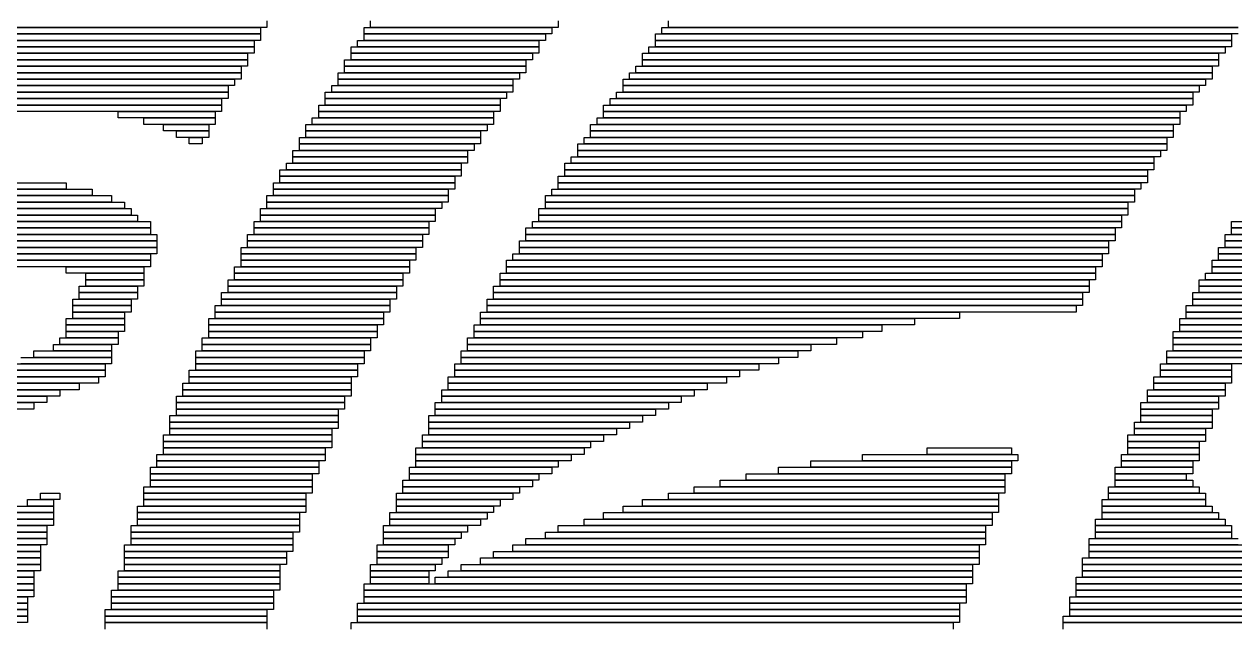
# Model space of a CAD drawing. Extents: x 24 to 1007, y 0 to 1020.
# Drawn here: x 206.5 to 393.5, y 414.5 to 507.5 of the extents above; entities that cross this region are included whole.
import ezdxf

# ---------------------------------------------------------------- set-up
doc = ezdxf.new("R2010")
doc.units = 0

msp = doc.modelspace()

# ---------------------------------------------------------------- linework, layer by layer
for p, q in [((187, 507), (243, 507)), ((244, 507), (188, 507)), ((243, 507), (243, 506)), ((244, 508), (244, 507)), ((259, 507), (288, 507)), ((259, 506), (259, 507)), ((260, 507), (260, 508)), ((289, 507), (260, 507)), ((288, 507), (288, 506)), ((289, 508), (289, 507)), ((305, 507), (394, 507)), ((305, 506), (305, 507)), ((306, 507), (306, 508)), ((394, 507), (306, 507)), ((185, 505), (242, 505)), ((186, 506), (243, 506)), ((243, 505), (186, 505)), ((243, 506), (187, 506)), ((242, 505), (242, 504)), ((243, 506), (243, 505)), ((258, 505), (286, 505)), ((258, 504), (258, 505)), ((288, 506), (259, 506)), ((259, 506), (287, 506)), ((259, 505), (259, 506)), ((287, 505), (259, 505)), ((286, 505), (286, 504)), ((287, 506), (287, 505)), ((304, 506), (393, 506)), ((304, 505), (304, 506)), ((393, 505), (304, 505)), ((304, 505), (393, 505)), ((304, 504), (304, 505)), ((394, 506), (305, 506)), ((393, 506), (393, 505)), ((393, 505), (393, 504)), ((242, 504), (185, 504)), ((185, 504), (242, 504)), ((242, 504), (242, 503)), ((257, 504), (286, 504)), ((257, 503), (257, 504)), ((286, 504), (258, 504)), ((286, 504), (286, 503)), ((303, 504), (392, 504)), ((303, 503), (303, 504)), ((393, 504), (304, 504)), ((392, 504), (392, 503)), ((183, 502), (241, 502)), ((184, 503), (241, 503)), ((241, 502), (184, 502)), ((242, 503), (185, 503)), ((241, 503), (241, 502)), ((241, 502), (241, 501)), ((256, 502), (284, 502)), ((256, 501), (256, 502)), ((286, 503), (257, 503)), ((257, 503), (285, 503)), ((257, 502), (257, 503)), ((285, 502), (257, 502)), ((284, 502), (284, 501)), ((285, 503), (285, 502)), ((302, 503), (391, 503)), ((302, 502), (302, 503)), ((391, 502), (302, 502)), ((302, 502), (391, 502)), ((302, 501), (302, 502)), ((392, 503), (303, 503)), ((391, 503), (391, 502)), ((391, 502), (391, 501)), ((181, 500), (240, 500)), ((182, 501), (240, 501)), ((240, 500), (182, 500)), ((241, 501), (183, 501)), ((240, 501), (240, 500)), ((240, 500), (240, 499)), ((255, 500), (283, 500)), ((255, 499), (255, 500)), ((284, 501), (256, 501)), ((256, 501), (284, 501)), ((256, 500), (256, 501)), ((284, 500), (256, 500)), ((283, 500), (283, 499)), ((284, 501), (284, 500)), ((300, 500), (390, 500)), ((300, 499), (300, 500)), ((301, 501), (390, 501)), ((301, 500), (301, 501)), ((390, 500), (301, 500)), ((391, 501), (302, 501)), ((390, 501), (390, 500)), ((390, 500), (390, 499)), ((179, 498), (238, 498)), ((180, 499), (239, 499)), ((239, 498), (180, 498)), ((240, 499), (181, 499)), ((238, 498), (238, 497)), ((239, 499), (239, 498)), ((254, 498), (282, 498)), ((254, 497), (254, 498)), ((283, 499), (255, 499)), ((255, 499), (282, 499)), ((255, 498), (255, 499)), ((282, 498), (255, 498)), ((282, 499), (282, 498)), ((282, 498), (282, 497)), ((299, 499), (389, 499)), ((299, 498), (299, 499)), ((389, 498), (299, 498)), ((299, 498), (388, 498)), ((299, 497), (299, 498)), ((390, 499), (300, 499)), ((388, 498), (388, 497)), ((389, 499), (389, 498)), ((178, 496), (237, 496)), ((238, 497), (179, 497)), ((179, 497), (238, 497)), ((238, 496), (179, 496)), ((237, 496), (237, 495)), ((238, 497), (238, 496)), ((253, 497), (281, 497)), ((253, 496), (253, 497)), ((281, 496), (253, 496)), ((253, 496), (280, 496)), ((253, 495), (253, 496)), ((282, 497), (254, 497)), ((280, 496), (280, 495)), ((281, 497), (281, 496)), ((297, 496), (387, 496)), ((297, 495), (297, 496)), ((298, 497), (387, 497)), ((298, 496), (298, 497)), ((387, 496), (298, 496)), ((388, 497), (299, 497)), ((387, 497), (387, 496)), ((387, 496), (387, 495)), ((177, 495), (237, 495)), ((237, 494), (177, 494)), ((237, 495), (178, 495)), ((221, 494), (236, 494)), ((221, 493), (221, 494)), ((236, 494), (236, 493)), ((237, 495), (237, 494)), ((252, 495), (280, 495)), ((252, 494), (252, 495)), ((280, 494), (252, 494)), ((252, 494), (279, 494)), ((252, 493), (252, 494)), ((280, 495), (253, 495)), ((279, 494), (279, 493)), ((280, 495), (280, 494)), ((296, 495), (386, 495)), ((296, 494), (296, 495)), ((386, 494), (296, 494)), ((296, 494), (385, 494)), ((296, 493), (296, 494)), ((387, 495), (297, 495)), ((385, 494), (385, 493)), ((386, 495), (386, 494)), ((236, 493), (221, 493)), ((225, 493), (236, 493)), ((225, 492), (225, 493)), ((236, 492), (225, 492)), ((228, 492), (235, 492)), ((228, 491), (228, 492)), ((235, 492), (235, 491)), ((236, 493), (236, 492)), ((250, 492), (278, 492)), ((250, 491), (250, 492)), ((251, 493), (279, 493)), ((251, 492), (251, 493)), ((279, 492), (251, 492)), ((279, 493), (252, 493)), ((278, 492), (278, 491)), ((279, 493), (279, 492)), ((294, 492), (384, 492)), ((294, 491), (294, 492)), ((295, 493), (385, 493)), ((295, 492), (295, 493)), ((385, 492), (295, 492)), ((385, 493), (296, 493)), ((384, 492), (384, 491)), ((385, 493), (385, 492)), ((235, 491), (228, 491)), ((230, 491), (235, 491)), ((230, 490), (230, 491)), ((235, 490), (230, 490)), ((232, 490), (234, 490)), ((232, 489), (232, 490)), ((234, 490), (234, 489)), ((235, 491), (235, 490)), ((249, 490), (277, 490)), ((249, 489), (249, 490)), ((278, 491), (250, 491)), ((250, 491), (277, 491)), ((250, 490), (250, 491)), ((277, 490), (250, 490)), ((277, 491), (277, 490)), ((277, 490), (277, 489)), ((293, 490), (383, 490)), ((293, 489), (293, 490)), ((384, 491), (294, 491)), ((294, 491), (384, 491)), ((294, 490), (294, 491)), ((384, 490), (294, 490)), ((383, 490), (383, 489)), ((384, 491), (384, 490)), ((234, 489), (232, 489)), ((277, 489), (249, 489)), ((249, 489), (276, 489)), ((249, 488), (249, 489)), ((276, 489), (276, 488)), ((292, 489), (383, 489)), ((292, 488), (292, 489)), ((383, 489), (293, 489)), ((383, 489), (383, 488)), ((248, 488), (275, 488)), ((248, 487), (248, 488)), ((275, 487), (248, 487)), ((248, 487), (275, 487)), ((248, 486), (248, 487)), ((276, 488), (249, 488)), ((275, 488), (275, 487)), ((275, 487), (275, 486)), ((291, 487), (381, 487)), ((291, 486), (291, 487)), ((383, 488), (292, 488)), ((292, 488), (382, 488)), ((292, 487), (292, 488)), ((382, 487), (292, 487)), ((381, 487), (381, 486)), ((382, 488), (382, 487)), ((246, 485), (274, 485)), ((246, 484), (246, 485)), ((247, 486), (274, 486)), ((247, 485), (247, 486)), ((274, 485), (247, 485)), ((275, 486), (248, 486)), ((274, 486), (274, 485)), ((274, 485), (274, 484)), ((290, 486), (381, 486)), ((290, 485), (290, 486)), ((381, 485), (290, 485)), ((290, 485), (380, 485)), ((290, 484), (290, 485)), ((381, 486), (291, 486)), ((380, 485), (380, 484)), ((381, 486), (381, 485)), ((200, 483), (213, 483)), ((213, 483), (213, 482)), ((245, 483), (273, 483)), ((245, 482), (245, 483)), ((274, 484), (246, 484)), ((246, 484), (273, 484)), ((246, 483), (246, 484)), ((273, 483), (246, 483)), ((273, 484), (273, 483)), ((273, 483), (273, 482)), ((289, 484), (380, 484)), ((289, 483), (289, 484)), ((380, 483), (289, 483)), ((289, 483), (379, 483)), ((289, 482), (289, 483)), ((380, 484), (290, 484)), ((379, 483), (379, 482)), ((380, 484), (380, 483)), ((191, 481), (220, 481)), ((195, 482), (217, 482)), ((217, 481), (195, 481)), ((213, 482), (200, 482)), ((217, 482), (217, 481)), ((220, 481), (220, 480)), ((244, 481), (272, 481)), ((244, 480), (244, 481)), ((273, 482), (245, 482)), ((245, 482), (272, 482)), ((245, 481), (245, 482)), ((272, 481), (245, 481)), ((272, 482), (272, 481)), ((272, 481), (272, 480)), ((287, 481), (378, 481)), ((287, 480), (287, 481)), ((288, 482), (378, 482)), ((288, 481), (288, 482)), ((378, 481), (288, 481)), ((379, 482), (289, 482)), ((378, 482), (378, 481)), ((378, 481), (378, 480)), ((186, 479), (223, 479)), ((189, 480), (222, 480)), ((222, 479), (189, 479)), ((220, 480), (191, 480)), ((222, 480), (222, 479)), ((223, 479), (223, 478)), ((243, 479), (270, 479)), ((243, 478), (243, 479)), ((272, 480), (244, 480)), ((244, 480), (271, 480)), ((244, 479), (244, 480)), ((271, 479), (244, 479)), ((270, 479), (270, 478)), ((271, 480), (271, 479)), ((286, 479), (377, 479)), ((286, 478), (286, 479)), ((378, 480), (287, 480)), ((287, 480), (377, 480)), ((287, 479), (287, 480)), ((377, 479), (287, 479)), ((377, 480), (377, 479)), ((377, 479), (377, 478)), ((182, 477), (226, 477)), ((184, 478), (224, 478)), ((224, 477), (184, 477)), ((223, 478), (186, 478)), ((224, 478), (224, 477)), ((226, 477), (226, 476)), ((242, 477), (269, 477)), ((242, 476), (242, 477)), ((270, 478), (243, 478)), ((243, 478), (270, 478)), ((243, 477), (243, 478)), ((270, 477), (243, 477)), ((269, 477), (269, 476)), ((270, 478), (270, 477)), ((285, 477), (376, 477)), ((285, 476), (285, 477)), ((377, 478), (286, 478)), ((286, 478), (376, 478)), ((286, 477), (286, 478)), ((376, 477), (286, 477)), ((376, 478), (376, 477)), ((376, 477), (376, 476)), ((393, 477), (428, 477)), ((393, 476), (393, 477)), ((178, 475), (227, 475)), ((180, 476), (226, 476)), ((226, 475), (180, 475)), ((226, 476), (182, 476)), ((226, 476), (226, 475)), ((227, 475), (227, 474)), ((241, 475), (268, 475)), ((241, 474), (241, 475)), ((269, 476), (242, 476)), ((242, 476), (269, 476)), ((242, 475), (242, 476)), ((269, 475), (242, 475)), ((268, 475), (268, 474)), ((269, 476), (269, 475)), ((284, 476), (375, 476)), ((284, 475), (284, 476)), ((375, 475), (284, 475)), ((284, 475), (375, 475)), ((284, 474), (284, 475)), ((376, 476), (285, 476)), ((375, 476), (375, 475)), ((375, 475), (375, 474)), ((392, 475), (429, 475)), ((392, 474), (392, 475)), ((428, 476), (393, 476)), ((393, 476), (429, 476)), ((393, 475), (393, 476)), ((429, 475), (393, 475)), ((177, 474), (227, 474)), ((227, 474), (178, 474)), ((227, 474), (227, 473)), ((268, 474), (241, 474)), ((241, 474), (268, 474)), ((241, 473), (241, 474)), ((268, 474), (268, 473)), ((283, 474), (374, 474)), ((283, 473), (283, 474)), ((375, 474), (284, 474)), ((374, 474), (374, 473)), ((429, 474), (392, 474)), ((392, 474), (429, 474)), ((392, 473), (392, 474)), ((174, 472), (226, 472)), ((175, 473), (227, 473)), ((227, 472), (175, 472)), ((227, 473), (177, 473)), ((226, 472), (226, 471)), ((227, 473), (227, 472)), ((240, 473), (267, 473)), ((240, 472), (240, 473)), ((267, 472), (240, 472)), ((240, 472), (267, 472)), ((240, 471), (240, 472)), ((268, 473), (241, 473)), ((267, 473), (267, 472)), ((267, 472), (267, 471)), ((282, 472), (373, 472)), ((282, 471), (282, 472)), ((374, 473), (283, 473)), ((283, 473), (374, 473)), ((283, 472), (283, 473)), ((374, 472), (283, 472)), ((373, 472), (373, 471)), ((374, 473), (374, 472)), ((391, 473), (430, 473)), ((391, 472), (391, 473)), ((430, 472), (391, 472)), ((391, 472), (430, 472)), ((391, 471), (391, 472)), ((429, 473), (392, 473)), ((173, 471), (226, 471)), ((226, 470), (173, 470)), ((226, 471), (174, 471)), ((213, 470), (225, 470)), ((213, 469), (213, 470)), ((225, 470), (225, 469)), ((226, 471), (226, 470)), ((239, 470), (266, 470)), ((239, 469), (239, 470)), ((267, 471), (240, 471)), ((240, 471), (266, 471)), ((240, 470), (240, 471)), ((266, 470), (240, 470)), ((266, 471), (266, 470)), ((266, 470), (266, 469)), ((281, 471), (373, 471)), ((281, 470), (281, 471)), ((373, 470), (281, 470)), ((281, 470), (372, 470)), ((281, 469), (281, 470)), ((373, 471), (282, 471)), ((372, 470), (372, 469)), ((373, 471), (373, 470)), ((390, 471), (430, 471)), ((390, 470), (390, 471)), ((430, 470), (390, 470)), ((390, 470), (431, 470)), ((390, 469), (390, 470)), ((430, 471), (391, 471)), ((225, 469), (213, 469)), ((216, 469), (225, 469)), ((216, 468), (216, 469)), ((225, 468), (216, 468)), ((216, 468), (225, 468)), ((216, 467), (216, 468)), ((225, 469), (225, 468)), ((225, 468), (225, 467)), ((238, 468), (265, 468)), ((238, 467), (238, 468)), ((266, 469), (239, 469)), ((239, 469), (265, 469)), ((239, 468), (239, 469)), ((265, 468), (239, 468)), ((265, 469), (265, 468)), ((265, 468), (265, 467)), ((280, 469), (372, 469)), ((280, 468), (280, 469)), ((372, 468), (280, 468)), ((280, 468), (371, 468)), ((280, 467), (280, 468)), ((372, 469), (281, 469)), ((371, 468), (371, 467)), ((372, 469), (372, 468)), ((388, 468), (431, 468)), ((388, 467), (388, 468)), ((389, 469), (431, 469)), ((389, 468), (389, 469)), ((431, 468), (389, 468)), ((431, 469), (390, 469)), ((215, 467), (224, 467)), ((215, 466), (215, 467)), ((224, 466), (215, 466)), ((215, 466), (224, 466)), ((215, 465), (215, 466)), ((225, 467), (216, 467)), ((224, 467), (224, 466)), ((224, 466), (224, 465)), ((237, 466), (264, 466)), ((237, 465), (237, 466)), ((265, 467), (238, 467)), ((238, 467), (264, 467)), ((238, 466), (238, 467)), ((264, 466), (238, 466)), ((264, 467), (264, 466)), ((264, 466), (264, 465)), ((279, 467), (371, 467)), ((279, 466), (279, 467)), ((371, 466), (279, 466)), ((279, 466), (370, 466)), ((279, 465), (279, 466)), ((371, 467), (280, 467)), ((370, 466), (370, 465)), ((371, 467), (371, 466)), ((387, 466), (432, 466)), ((387, 465), (387, 466)), ((431, 467), (388, 467)), ((388, 467), (431, 467)), ((388, 466), (388, 467)), ((431, 466), (388, 466)), ((214, 465), (223, 465)), ((214, 464), (214, 465)), ((223, 464), (214, 464)), ((214, 464), (223, 464)), ((214, 463), (214, 464)), ((224, 465), (215, 465)), ((223, 465), (223, 464)), ((223, 464), (223, 463)), ((236, 464), (263, 464)), ((236, 463), (236, 464)), ((264, 465), (237, 465)), ((237, 465), (263, 465)), ((237, 464), (237, 465)), ((263, 464), (237, 464)), ((263, 465), (263, 464)), ((263, 464), (263, 463)), ((278, 465), (370, 465)), ((278, 464), (278, 465)), ((370, 464), (278, 464)), ((278, 464), (369, 464)), ((278, 463), (278, 464)), ((370, 465), (279, 465)), ((369, 464), (369, 463)), ((370, 465), (370, 464)), ((386, 464), (432, 464)), ((386, 463), (386, 464)), ((432, 465), (387, 465)), ((387, 465), (432, 465)), ((387, 464), (387, 465)), ((432, 464), (387, 464)), ((213, 462), (222, 462)), ((213, 461), (213, 462)), ((223, 463), (214, 463)), ((214, 463), (222, 463)), ((214, 462), (214, 463)), ((222, 462), (214, 462)), ((222, 463), (222, 462)), ((222, 462), (222, 461)), ((235, 462), (262, 462)), ((235, 461), (235, 462)), ((263, 463), (236, 463)), ((236, 463), (262, 463)), ((236, 462), (236, 463)), ((262, 462), (236, 462)), ((262, 463), (262, 462)), ((262, 462), (262, 461)), ((277, 463), (351, 463)), ((277, 462), (277, 463)), ((351, 462), (277, 462)), ((277, 462), (344, 462)), ((277, 461), (277, 462)), ((369, 463), (278, 463)), ((344, 462), (344, 461)), ((351, 463), (351, 462)), ((385, 462), (433, 462)), ((385, 461), (385, 462)), ((432, 463), (386, 463)), ((386, 463), (433, 463)), ((386, 462), (386, 463)), ((433, 462), (386, 462)), ((222, 461), (213, 461)), ((213, 461), (222, 461)), ((213, 460), (213, 461)), ((222, 461), (222, 460)), ((262, 461), (235, 461)), ((235, 461), (261, 461)), ((235, 460), (235, 461)), ((261, 461), (261, 460)), ((276, 461), (339, 461)), ((276, 460), (276, 461)), ((344, 461), (277, 461)), ((339, 461), (339, 460)), ((433, 461), (385, 461)), ((385, 461), (433, 461)), ((385, 460), (385, 461)), ((212, 459), (221, 459)), ((212, 458), (212, 459)), ((222, 460), (213, 460)), ((213, 460), (221, 460)), ((213, 459), (213, 460)), ((221, 459), (213, 459)), ((221, 460), (221, 459)), ((221, 459), (221, 458)), ((234, 459), (260, 459)), ((234, 458), (234, 459)), ((261, 460), (235, 460)), ((235, 460), (261, 460)), ((235, 459), (235, 460)), ((261, 459), (235, 459)), ((260, 459), (260, 458)), ((261, 460), (261, 459)), ((275, 459), (332, 459)), ((275, 458), (275, 459)), ((339, 460), (276, 460)), ((276, 460), (336, 460)), ((276, 459), (276, 460)), ((336, 459), (276, 459)), ((332, 459), (332, 458)), ((336, 460), (336, 459)), ((384, 460), (433, 460)), ((384, 459), (384, 460)), ((433, 459), (384, 459)), ((384, 459), (434, 459)), ((384, 458), (384, 459)), ((433, 460), (385, 460)), ((208, 457), (220, 457)), ((208, 456), (208, 457)), ((211, 458), (220, 458)), ((211, 457), (211, 458)), ((220, 457), (211, 457)), ((221, 458), (212, 458)), ((220, 458), (220, 457)), ((220, 457), (220, 456)), ((233, 457), (259, 457)), ((233, 456), (233, 457)), ((260, 458), (234, 458)), ((234, 458), (260, 458)), ((234, 457), (234, 458)), ((260, 457), (234, 457)), ((259, 457), (259, 456)), ((260, 458), (260, 457)), ((274, 457), (326, 457)), ((274, 456), (274, 457)), ((332, 458), (275, 458)), ((275, 458), (328, 458)), ((275, 457), (275, 458)), ((328, 457), (275, 457)), ((326, 457), (326, 456)), ((328, 458), (328, 457)), ((383, 457), (434, 457)), ((383, 456), (383, 457)), ((434, 458), (384, 458)), ((384, 458), (434, 458)), ((384, 457), (384, 458)), ((434, 457), (384, 457)), ((204, 455), (219, 455)), ((206, 456), (220, 456)), ((220, 455), (206, 455)), ((220, 456), (208, 456)), ((219, 455), (219, 454)), ((220, 456), (220, 455)), ((259, 456), (233, 456)), ((233, 456), (259, 456)), ((233, 455), (233, 456)), ((259, 455), (233, 455)), ((233, 455), (258, 455)), ((233, 454), (233, 455)), ((258, 455), (258, 454)), ((259, 456), (259, 455)), ((273, 455), (320, 455)), ((273, 454), (273, 455)), ((326, 456), (274, 456)), ((274, 456), (323, 456)), ((274, 455), (274, 456)), ((323, 455), (274, 455)), ((320, 455), (320, 454)), ((323, 456), (323, 455)), ((382, 455), (393, 455)), ((382, 454), (382, 455)), ((434, 456), (383, 456)), ((383, 456), (434, 456)), ((383, 455), (383, 456)), ((434, 455), (383, 455)), ((393, 455), (393, 454)), ((200, 453), (218, 453)), ((202, 454), (219, 454)), ((219, 453), (202, 453)), ((219, 454), (204, 454)), ((218, 453), (218, 452)), ((219, 454), (219, 453)), ((232, 454), (258, 454)), ((232, 453), (232, 454)), ((258, 453), (232, 453)), ((232, 453), (257, 453)), ((232, 452), (232, 453)), ((258, 454), (233, 454)), ((257, 453), (257, 452)), ((258, 454), (258, 453)), ((272, 453), (315, 453)), ((272, 452), (272, 453)), ((320, 454), (273, 454)), ((273, 454), (317, 454)), ((273, 453), (273, 454)), ((317, 453), (273, 453)), ((315, 453), (315, 452)), ((317, 454), (317, 453)), ((381, 453), (393, 453)), ((381, 452), (381, 453)), ((393, 454), (382, 454)), ((382, 454), (393, 454)), ((382, 453), (382, 454)), ((393, 453), (382, 453)), ((393, 454), (393, 453)), ((393, 453), (393, 452)), ((197, 451), (212, 451)), ((199, 452), (215, 452)), ((215, 451), (199, 451)), ((218, 452), (200, 452)), ((212, 451), (212, 450)), ((215, 452), (215, 451)), ((231, 452), (257, 452)), ((231, 451), (231, 452)), ((257, 451), (231, 451)), ((231, 451), (257, 451)), ((231, 450), (231, 451)), ((257, 452), (232, 452)), ((257, 452), (257, 451)), ((257, 451), (257, 450)), ((271, 451), (310, 451)), ((271, 450), (271, 451)), ((315, 452), (272, 452)), ((272, 452), (312, 452)), ((272, 451), (272, 452)), ((312, 451), (272, 451)), ((310, 451), (310, 450)), ((312, 452), (312, 451)), ((380, 451), (392, 451)), ((380, 450), (380, 451)), ((393, 452), (381, 452)), ((381, 452), (392, 452)), ((381, 451), (381, 452)), ((392, 451), (381, 451)), ((392, 452), (392, 451)), ((392, 451), (392, 450)), ((194, 449), (208, 449)), ((196, 450), (210, 450)), ((210, 449), (196, 449)), ((212, 450), (197, 450)), ((208, 449), (208, 448)), ((210, 450), (210, 449)), ((230, 450), (256, 450)), ((230, 449), (230, 450)), ((256, 449), (230, 449)), ((230, 449), (256, 449)), ((230, 448), (230, 449)), ((257, 450), (231, 450)), ((256, 450), (256, 449)), ((256, 449), (256, 448)), ((270, 449), (306, 449)), ((270, 448), (270, 449)), ((310, 450), (271, 450)), ((271, 450), (308, 450)), ((271, 449), (271, 450)), ((308, 449), (271, 449)), ((306, 449), (306, 448)), ((308, 450), (308, 449)), ((379, 449), (391, 449)), ((379, 448), (379, 449)), ((392, 450), (380, 450)), ((380, 450), (391, 450)), ((380, 449), (380, 450)), ((391, 449), (380, 449)), ((391, 450), (391, 449)), ((391, 449), (391, 448)), ((208, 448), (194, 448)), ((229, 447), (255, 447)), ((229, 446), (229, 447)), ((256, 448), (230, 448)), ((230, 448), (255, 448)), ((230, 447), (230, 448)), ((255, 447), (230, 447)), ((255, 448), (255, 447)), ((255, 447), (255, 446)), ((269, 447), (302, 447)), ((269, 446), (269, 447)), ((306, 448), (270, 448)), ((270, 448), (304, 448)), ((270, 447), (270, 448)), ((304, 447), (270, 447)), ((302, 447), (302, 446)), ((304, 448), (304, 447)), ((391, 448), (379, 448)), ((379, 448), (390, 448)), ((379, 447), (379, 448)), ((390, 447), (379, 447)), ((379, 447), (390, 447)), ((379, 446), (379, 447)), ((390, 448), (390, 447)), ((390, 447), (390, 446)), ((255, 446), (229, 446)), ((229, 446), (255, 446)), ((229, 445), (229, 446)), ((255, 446), (255, 445)), ((302, 446), (269, 446)), ((269, 446), (300, 446)), ((269, 445), (269, 446)), ((300, 446), (300, 445)), ((378, 446), (390, 446)), ((378, 445), (378, 446)), ((390, 446), (379, 446)), ((390, 446), (390, 445)), ((228, 444), (254, 444)), ((228, 443), (228, 444)), ((255, 445), (229, 445)), ((229, 445), (254, 445)), ((229, 444), (229, 445)), ((254, 444), (229, 444)), ((254, 445), (254, 444)), ((254, 444), (254, 443)), ((268, 444), (296, 444)), ((268, 443), (268, 444)), ((300, 445), (269, 445)), ((269, 445), (298, 445)), ((269, 444), (269, 445)), ((298, 444), (269, 444)), ((296, 444), (296, 443)), ((298, 445), (298, 444)), ((377, 444), (389, 444)), ((377, 443), (377, 444)), ((390, 445), (378, 445)), ((378, 445), (389, 445)), ((378, 444), (378, 445)), ((389, 444), (378, 444)), ((389, 445), (389, 444)), ((389, 444), (389, 443)), ((254, 443), (228, 443)), ((228, 443), (254, 443)), ((228, 442), (228, 443)), ((254, 442), (228, 442)), ((228, 442), (253, 442)), ((228, 441), (228, 442)), ((253, 442), (253, 441)), ((254, 443), (254, 442)), ((267, 442), (293, 442)), ((267, 441), (267, 442)), ((296, 443), (268, 443)), ((268, 443), (294, 443)), ((268, 442), (268, 443)), ((294, 442), (268, 442)), ((293, 442), (293, 441)), ((294, 443), (294, 442)), ((346, 442), (359, 442)), ((346, 441), (346, 442)), ((359, 442), (359, 441)), ((389, 443), (377, 443)), ((377, 443), (388, 443)), ((377, 442), (377, 443)), ((388, 442), (377, 442)), ((377, 442), (388, 442)), ((377, 441), (377, 442)), ((388, 443), (388, 442)), ((388, 442), (388, 441)), ((227, 441), (253, 441)), ((227, 440), (227, 441)), ((253, 440), (227, 440)), ((227, 440), (252, 440)), ((227, 439), (227, 440)), ((253, 441), (228, 441)), ((252, 440), (252, 439)), ((253, 441), (253, 440)), ((293, 441), (267, 441)), ((267, 441), (291, 441)), ((267, 440), (267, 441)), ((291, 440), (267, 440)), ((267, 440), (289, 440)), ((267, 439), (267, 440)), ((289, 440), (289, 439)), ((291, 441), (291, 440)), ((328, 440), (359, 440)), ((328, 439), (328, 440)), ((336, 441), (360, 441)), ((336, 440), (336, 441)), ((360, 440), (336, 440)), ((359, 441), (346, 441)), ((359, 440), (359, 439)), ((360, 441), (360, 440)), ((376, 441), (388, 441)), ((376, 440), (376, 441)), ((388, 440), (376, 440)), ((376, 440), (387, 440)), ((376, 439), (376, 440)), ((388, 441), (377, 441)), ((387, 440), (387, 439)), ((388, 441), (388, 440)), ((226, 439), (252, 439)), ((226, 438), (226, 439)), ((252, 438), (226, 438)), ((226, 438), (251, 438)), ((226, 437), (226, 438)), ((252, 439), (227, 439)), ((251, 438), (251, 437)), ((252, 439), (252, 438)), ((266, 439), (288, 439)), ((266, 438), (266, 439)), ((288, 438), (266, 438)), ((266, 438), (286, 438)), ((266, 437), (266, 438)), ((289, 439), (267, 439)), ((286, 438), (286, 437)), ((288, 439), (288, 438)), ((318, 438), (358, 438)), ((318, 437), (318, 438)), ((323, 439), (359, 439)), ((323, 438), (323, 439)), ((359, 438), (323, 438)), ((359, 439), (328, 439)), ((358, 438), (358, 437)), ((359, 439), (359, 438)), ((375, 439), (387, 439)), ((375, 438), (375, 439)), ((387, 438), (375, 438)), ((375, 438), (386, 438)), ((375, 437), (375, 438)), ((387, 439), (376, 439)), ((386, 438), (386, 437)), ((387, 439), (387, 438)), ((225, 436), (251, 436)), ((225, 435), (225, 436)), ((251, 437), (226, 437)), ((226, 437), (251, 437)), ((226, 436), (226, 437)), ((251, 436), (226, 436)), ((251, 437), (251, 436)), ((251, 436), (251, 435)), ((265, 437), (285, 437)), ((265, 436), (265, 437)), ((285, 436), (265, 436)), ((265, 436), (283, 436)), ((265, 435), (265, 436)), ((286, 437), (266, 437)), ((283, 436), (283, 435)), ((285, 437), (285, 436)), ((310, 436), (358, 436)), ((310, 435), (310, 436)), ((314, 437), (358, 437)), ((314, 436), (314, 437)), ((358, 436), (314, 436)), ((358, 437), (318, 437)), ((358, 437), (358, 436)), ((358, 436), (358, 435)), ((374, 436), (388, 436)), ((374, 435), (374, 436)), ((386, 437), (375, 437)), ((375, 437), (387, 437)), ((375, 436), (375, 437)), ((387, 436), (375, 436)), ((387, 437), (387, 436)), ((388, 436), (388, 435)), ((207, 434), (211, 434)), ((207, 433), (207, 434)), ((209, 435), (212, 435)), ((209, 434), (209, 435)), ((212, 434), (209, 434)), ((211, 434), (211, 433)), ((212, 435), (212, 434)), ((251, 435), (225, 435)), ((225, 435), (250, 435)), ((225, 434), (225, 435)), ((250, 434), (225, 434)), ((225, 434), (250, 434)), ((225, 433), (225, 434)), ((250, 435), (250, 434)), ((250, 434), (250, 433)), ((264, 435), (282, 435)), ((264, 434), (264, 435)), ((282, 434), (264, 434)), ((264, 434), (280, 434)), ((264, 433), (264, 434)), ((283, 435), (265, 435)), ((280, 434), (280, 433)), ((282, 435), (282, 434)), ((302, 434), (357, 434)), ((302, 433), (302, 434)), ((306, 435), (357, 435)), ((306, 434), (306, 435)), ((357, 434), (306, 434)), ((358, 435), (310, 435)), ((357, 435), (357, 434)), ((357, 434), (357, 433)), ((373, 434), (389, 434)), ((373, 433), (373, 434)), ((388, 435), (374, 435)), ((374, 435), (389, 435)), ((374, 434), (374, 435)), ((389, 434), (374, 434)), ((389, 435), (389, 434)), ((389, 434), (389, 433)), ((203, 432), (211, 432)), ((205, 433), (211, 433)), ((211, 432), (205, 432)), ((211, 433), (207, 433)), ((211, 433), (211, 432)), ((211, 432), (211, 431)), ((224, 433), (250, 433)), ((224, 432), (224, 433)), ((250, 432), (224, 432)), ((224, 432), (249, 432)), ((224, 431), (224, 432)), ((250, 433), (225, 433)), ((249, 432), (249, 431)), ((250, 433), (250, 432)), ((263, 432), (278, 432)), ((263, 431), (263, 432)), ((280, 433), (264, 433)), ((264, 433), (279, 433)), ((264, 432), (264, 433)), ((279, 432), (264, 432)), ((278, 432), (278, 431)), ((279, 433), (279, 432)), ((296, 432), (356, 432)), ((296, 431), (296, 432)), ((299, 433), (357, 433)), ((299, 432), (299, 433)), ((357, 432), (299, 432)), ((357, 433), (302, 433)), ((356, 432), (356, 431)), ((357, 433), (357, 432)), ((389, 433), (373, 433)), ((373, 433), (390, 433)), ((373, 432), (373, 433)), ((390, 432), (373, 432)), ((373, 432), (391, 432)), ((373, 431), (373, 432)), ((390, 433), (390, 432)), ((391, 432), (391, 431)), ((202, 431), (211, 431)), ((211, 431), (203, 431)), ((211, 431), (211, 430)), ((249, 431), (224, 431)), ((224, 431), (249, 431)), ((224, 430), (224, 431)), ((249, 431), (249, 430)), ((278, 431), (263, 431)), ((263, 431), (277, 431)), ((263, 430), (263, 431)), ((277, 431), (277, 430)), ((293, 431), (356, 431)), ((293, 430), (293, 431)), ((356, 431), (296, 431)), ((356, 431), (356, 430)), ((372, 431), (392, 431)), ((372, 430), (372, 431)), ((391, 431), (373, 431)), ((392, 431), (392, 430)), ((199, 429), (210, 429)), ((200, 430), (210, 430)), ((210, 429), (200, 429)), ((211, 430), (202, 430)), ((210, 430), (210, 429)), ((210, 429), (210, 428)), ((223, 430), (249, 430)), ((223, 429), (223, 430)), ((249, 429), (223, 429)), ((223, 429), (248, 429)), ((223, 428), (223, 429)), ((249, 430), (224, 430)), ((248, 429), (248, 428)), ((249, 430), (249, 429)), ((262, 430), (275, 430)), ((262, 429), (262, 430)), ((275, 429), (262, 429)), ((262, 429), (274, 429)), ((262, 428), (262, 429)), ((277, 430), (263, 430)), ((274, 429), (274, 428)), ((275, 430), (275, 429)), ((287, 429), (355, 429)), ((287, 428), (287, 429)), ((289, 430), (355, 430)), ((289, 429), (289, 430)), ((355, 429), (289, 429)), ((356, 430), (293, 430)), ((355, 430), (355, 429)), ((355, 429), (355, 428)), ((392, 430), (372, 430)), ((372, 430), (393, 430)), ((372, 429), (372, 430)), ((393, 429), (372, 429)), ((372, 429), (393, 429)), ((372, 428), (372, 429)), ((393, 430), (393, 429)), ((393, 429), (393, 428)), ((196, 427), (209, 427)), ((198, 428), (210, 428)), ((210, 427), (198, 427)), ((210, 428), (199, 428)), ((209, 427), (209, 426)), ((210, 428), (210, 427)), ((222, 427), (248, 427)), ((222, 426), (222, 427)), ((248, 428), (223, 428)), ((223, 428), (248, 428)), ((223, 427), (223, 428)), ((248, 427), (223, 427)), ((248, 428), (248, 427)), ((248, 427), (248, 426)), ((261, 427), (272, 427)), ((261, 426), (261, 427)), ((274, 428), (262, 428)), ((262, 428), (273, 428)), ((262, 427), (262, 428)), ((273, 427), (262, 427)), ((272, 427), (272, 426)), ((273, 428), (273, 427)), ((282, 427), (354, 427)), ((282, 426), (282, 427)), ((284, 428), (355, 428)), ((284, 427), (284, 428)), ((355, 427), (284, 427)), ((355, 428), (287, 428)), ((354, 427), (354, 426)), ((355, 428), (355, 427)), ((371, 428), (394, 428)), ((371, 427), (371, 428)), ((394, 427), (371, 427)), ((371, 427), (395, 427)), ((371, 426), (371, 427)), ((393, 428), (372, 428)), ((194, 425), (209, 425)), ((195, 426), (209, 426)), ((209, 425), (195, 425)), ((209, 426), (196, 426)), ((209, 426), (209, 425)), ((209, 425), (209, 424)), ((248, 426), (222, 426)), ((222, 426), (247, 426)), ((222, 425), (222, 426)), ((247, 425), (222, 425)), ((222, 425), (247, 425)), ((222, 424), (222, 425)), ((247, 426), (247, 425)), ((247, 425), (247, 424)), ((272, 426), (261, 426)), ((261, 426), (272, 426)), ((261, 425), (261, 426)), ((272, 425), (261, 425)), ((261, 425), (271, 425)), ((261, 424), (261, 425)), ((271, 425), (271, 424)), ((272, 426), (272, 425)), ((277, 425), (354, 425)), ((277, 424), (277, 425)), ((279, 426), (354, 426)), ((279, 425), (279, 426)), ((354, 425), (279, 425)), ((354, 426), (282, 426)), ((354, 426), (354, 425)), ((354, 425), (354, 424)), ((370, 425), (396, 425)), ((370, 424), (370, 425)), ((395, 426), (371, 426)), ((371, 426), (395, 426)), ((371, 425), (371, 426)), ((395, 425), (371, 425)), ((192, 423), (208, 423)), ((193, 424), (209, 424)), ((209, 423), (193, 423)), ((209, 424), (194, 424)), ((208, 423), (208, 422)), ((209, 424), (209, 423)), ((221, 423), (246, 423)), ((221, 422), (221, 423)), ((247, 424), (222, 424)), ((222, 424), (246, 424)), ((222, 423), (222, 424)), ((246, 423), (222, 423)), ((246, 424), (246, 423)), ((246, 423), (246, 422)), ((260, 424), (270, 424)), ((260, 423), (260, 424)), ((270, 423), (260, 423)), ((260, 423), (269, 423)), ((260, 422), (260, 423)), ((271, 424), (261, 424)), ((269, 423), (269, 422)), ((270, 424), (270, 423)), ((272, 423), (353, 423)), ((272, 422), (272, 423)), ((274, 424), (353, 424)), ((274, 423), (274, 424)), ((353, 423), (274, 423)), ((354, 424), (277, 424)), ((353, 424), (353, 423)), ((353, 423), (353, 422)), ((396, 424), (370, 424)), ((370, 424), (397, 424)), ((370, 423), (370, 424)), ((397, 423), (370, 423)), ((370, 423), (397, 423)), ((370, 422), (370, 423)), ((190, 421), (208, 421)), ((191, 422), (208, 422)), ((208, 421), (191, 421)), ((208, 422), (192, 422)), ((208, 422), (208, 421)), ((208, 421), (208, 420)), ((246, 422), (221, 422)), ((221, 422), (246, 422)), ((221, 421), (221, 422)), ((246, 421), (221, 421)), ((221, 421), (246, 421)), ((221, 420), (221, 421)), ((246, 422), (246, 421)), ((246, 421), (246, 420)), ((259, 421), (352, 421)), ((259, 420), (259, 421)), ((269, 422), (260, 422)), ((260, 422), (269, 422)), ((260, 421), (260, 422)), ((269, 421), (260, 421)), ((269, 422), (269, 421)), ((270, 422), (353, 422)), ((270, 421), (270, 422)), ((353, 421), (270, 421)), ((353, 422), (272, 422)), ((352, 421), (352, 420)), ((353, 422), (353, 421)), ((369, 422), (398, 422)), ((369, 421), (369, 422)), ((398, 421), (369, 421)), ((369, 421), (399, 421)), ((369, 420), (369, 421)), ((397, 422), (370, 422)), ((188, 419), (207, 419)), ((189, 420), (208, 420)), ((208, 419), (189, 419)), ((208, 420), (190, 420)), ((207, 419), (207, 418)), ((208, 420), (208, 419)), ((220, 420), (245, 420)), ((220, 419), (220, 420)), ((245, 419), (220, 419)), ((220, 419), (245, 419)), ((220, 418), (220, 419)), ((246, 420), (221, 420)), ((245, 420), (245, 419)), ((245, 419), (245, 418)), ((352, 420), (259, 420)), ((259, 420), (352, 420)), ((259, 419), (259, 420)), ((352, 419), (259, 419)), ((259, 419), (352, 419)), ((259, 418), (259, 419)), ((352, 420), (352, 419)), ((352, 419), (352, 418)), ((368, 419), (400, 419)), ((368, 418), (368, 419)), ((399, 420), (369, 420)), ((369, 420), (400, 420)), ((369, 419), (369, 420)), ((400, 419), (369, 419)), ((187, 418), (207, 418)), ((207, 418), (188, 418)), ((207, 418), (207, 417)), ((245, 418), (220, 418)), ((220, 418), (245, 418)), ((220, 417), (220, 418)), ((245, 418), (245, 417)), ((258, 418), (351, 418)), ((258, 417), (258, 418)), ((352, 418), (259, 418)), ((351, 418), (351, 417)), ((400, 418), (368, 418)), ((368, 418), (401, 418)), ((368, 417), (368, 418)), ((185, 416), (207, 416)), ((186, 417), (207, 417)), ((207, 416), (186, 416)), ((207, 417), (187, 417)), ((207, 417), (207, 416)), ((207, 416), (207, 415)), ((219, 417), (244, 417)), ((219, 416), (219, 417)), ((244, 416), (219, 416)), ((219, 416), (244, 416)), ((219, 415), (219, 416)), ((245, 417), (220, 417)), ((244, 417), (244, 416)), ((244, 416), (244, 415)), ((351, 417), (258, 417)), ((258, 417), (351, 417)), ((258, 416), (258, 417)), ((351, 416), (258, 416)), ((258, 416), (351, 416)), ((258, 415), (258, 416)), ((351, 417), (351, 416)), ((351, 416), (351, 415)), ((367, 416), (402, 416)), ((367, 415), (367, 416)), ((401, 417), (368, 417)), ((368, 417), (402, 417)), ((368, 416), (368, 417)), ((402, 416), (368, 416)), ((207, 415), (185, 415)), ((244, 415), (219, 415)), ((219, 415), (244, 415)), ((219, 414), (219, 415)), ((244, 415), (244, 414)), ((257, 415), (350, 415)), ((257, 414), (257, 415)), ((351, 415), (258, 415)), ((350, 415), (350, 414)), ((402, 415), (367, 415)), ((367, 415), (403, 415)), ((367, 414), (367, 415))]:
    msp.add_line(p, q)

doc.saveas('drawing.dxf')
